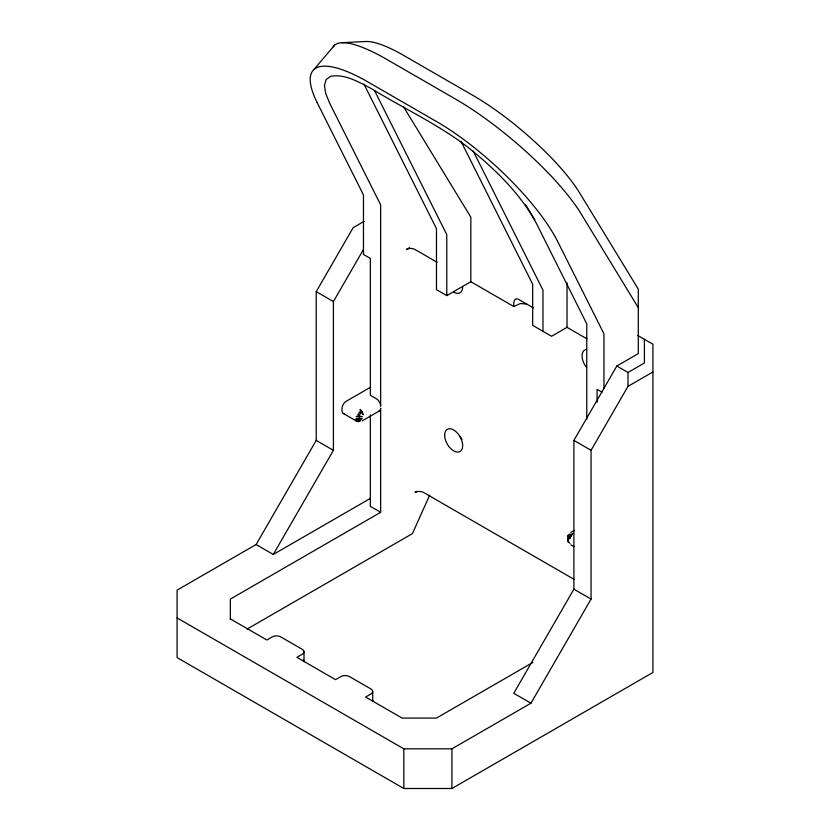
<?xml version="1.0" encoding="UTF-8"?>
<svg xmlns="http://www.w3.org/2000/svg" width="830" height="830" viewBox="0 0 830 830"><rect width="100%" height="100%" fill="white"/><g stroke="black" fill="none" stroke-linecap="round" stroke-linejoin="round"><path stroke-width="1.25" d="M568.093 536.149L567.886 536.771L568.488 534.842L570.065 533.939L569.671 535.236L570.853 535.838L569.619 536.668L569.743 538.701L572.783 533.441L568.093 536.149L568.633 539.344L567.813 537.591L568.239 535.599M429.67 495.209L412.427 533.628L247.101 629.078M637.679 335.413L652.909 344.201L652.909 672.466L451.935 788.5L403.837 788.5L177.091 657.588L177.091 590.151L256.107 544.532L316.23 440.408L316.23 291.641L353.165 227.679L364.09 221.371M256.107 544.532L273.288 554.45L333.411 450.327L333.411 301.56L363.467 249.498M644.402 339.294L644.402 363.001L627.999 372.473L627.999 386.355L591.064 450.317L591.064 599.084L530.951 703.207L513.77 693.299L573.893 589.165L573.893 440.398L616.835 366.02L638.301 353.622L638.301 289.162L579.599 192.84A103.242 25.346 40.3 0 0 472.893 95.377L404.189 55.714A103.242 25.346 40.3 0 0 366.02 41.5L341.908 42.693M343.257 413.433L356.132 420.872L355.022 419.285L357.533 421.35L362.212 418.652L356.132 418.652L357.834 419.773L359.172 419.119L359.1 420.447L360.428 420.758L358.851 421.661L356.89 421.225L357.533 421.35M568.633 537.819L567.813 539.573L568.706 541.544M313.885 69.554L334.594 45.152M568.239 541.575L568.042 539.593M409.636 247.641L406.41 249.498A6.069 3.507 0 0 1 415 249.498L437.202 262.311M363.862 83.903L436.476 228.665L436.476 289.66L446.779 295.615L470.828 281.723L513.77 306.519L520.379 303.541L526.656 304.039M370.512 387.247L346.286 401.232A6.069 3.507 -60 0 0 342.147 407.302A15.345 8.86 -60 0 0 342.147 411.856A6.069 3.507 -60 0 0 344.139 413.703M362.212 420.872L379.383 410.954M273.288 554.45L370.294 498.446M378.501 411.224A6.069 3.507 60 0 0 380.648 408.173L380.648 512.307L230.346 599.084L230.346 619.553M417.148 491.236L415 492.47A6.069 3.507 0 0 1 423.591 492.47L573.987 579.299M627.999 386.355L652.909 371.975M570.853 532.331L574.07 530.474M532.933 662.392L436.476 718.085L402.114 718.085L365.615 697.013L370.937 693.942A6.069 3.507 0 0 0 370.937 688.983L349.471 676.585A6.069 3.507 0 0 0 340.881 676.585L335.559 679.656L296.901 657.339L302.234 654.268A6.069 3.507 0 0 0 302.234 649.309L280.758 636.911A6.069 3.507 0 0 0 272.167 636.911L266.845 639.992L230.346 618.91M177.091 617.925L403.837 748.826L451.935 748.826L530.951 703.207M356.132 420.872L358.072 421.505M570.065 543.235L568.488 542.322L567.886 540.403L568.093 541.025M436.476 121.533L367.763 81.859A121.564 35.275 42.4 0 0 317.164 102.567M533.524 308.003L518.065 299.08C513.832 297.161 513.303 303.863 513.77 306.519M566.662 327.144L587.007 338.879M616.835 366.02L627.999 372.473M601.989 392.165L597.081 389.332L597.081 402.239M316.23 291.641L333.411 301.56M573.893 440.398L591.064 450.317M570.853 544.833L574.07 546.69M316.23 440.408L333.411 450.327M573.893 589.165L591.064 599.084M380.648 512.307L370.336 506.352L370.336 414.907M638.301 307.681L581.062 213.746A121.46 29.828 40.3 0 0 455.514 99.081L386.811 59.418A121.46 29.828 40.3 0 0 333.162 46.864M525.369 204.356L534.779 219.784M403.37 106.468L470.828 217.159L470.828 281.723M557.604 241.385L603.95 333.795L603.95 388.336M473.266 151.174L542.976 290.158L542.976 331.315M460.93 141.183L532.663 284.202L532.663 325.36L551.556 336.275L567.014 327.342L567.014 282.864M374.465 90.449L446.779 234.62L446.779 295.615M317.122 102.547L363.467 194.946L363.467 254.457L370.336 258.421L370.336 395.277L376.353 398.753A6.069 3.507 60 0 1 380.648 406.192L380.648 204.865L329.707 103.304L325.651 93.292L324.468 85.262L326.18 79.524L330.672 76.267C345.166 73.735 358.633 82.108 371.041 88.405C403.141 108.201 437.804 124.095 467.809 147.159C494.161 168.386 519.352 192.415 535.838 222.316L586.769 323.876L586.769 419.368M451.935 748.826L451.935 788.5M403.837 748.826L403.837 788.5M372.722 691.463L372.722 701.381A6.069 3.507 0 0 0 372.514 700.468M304.008 651.789L304.008 661.707A6.069 3.507 0 0 0 303.199 659.954M586.561 367.483A12.751 7.366 60 0 1 586.561 349.44M462.663 286.931A12.751 7.366 60 0 1 453.647 292.139M462.02 439.381A12.751 7.366 60 0 1 460.152 436.653M436.456 121.491A121.564 35.275 42.4 0 1 557.563 241.364M360.282 409.481L360.272 410.757L361.465 411.441L360.064 414.139L358.425 416.702L357.242 416.017L356.132 416.66L362.212 416.66L360.511 416.214L359.172 417.137L359.245 415.488L357.917 414.72L359.494 412.002L360.822 412.759L362.212 411.877L360.282 409.481M362.212 411.877L362.088 413.496L363.322 414.741L362.212 411.877M444.631 435.2A12.751 7.366 60 0 0 458.16 452.028A12.751 7.366 60 0 0 458.16 433.986A12.751 7.366 60 0 0 444.631 435.2"/></g></svg>
